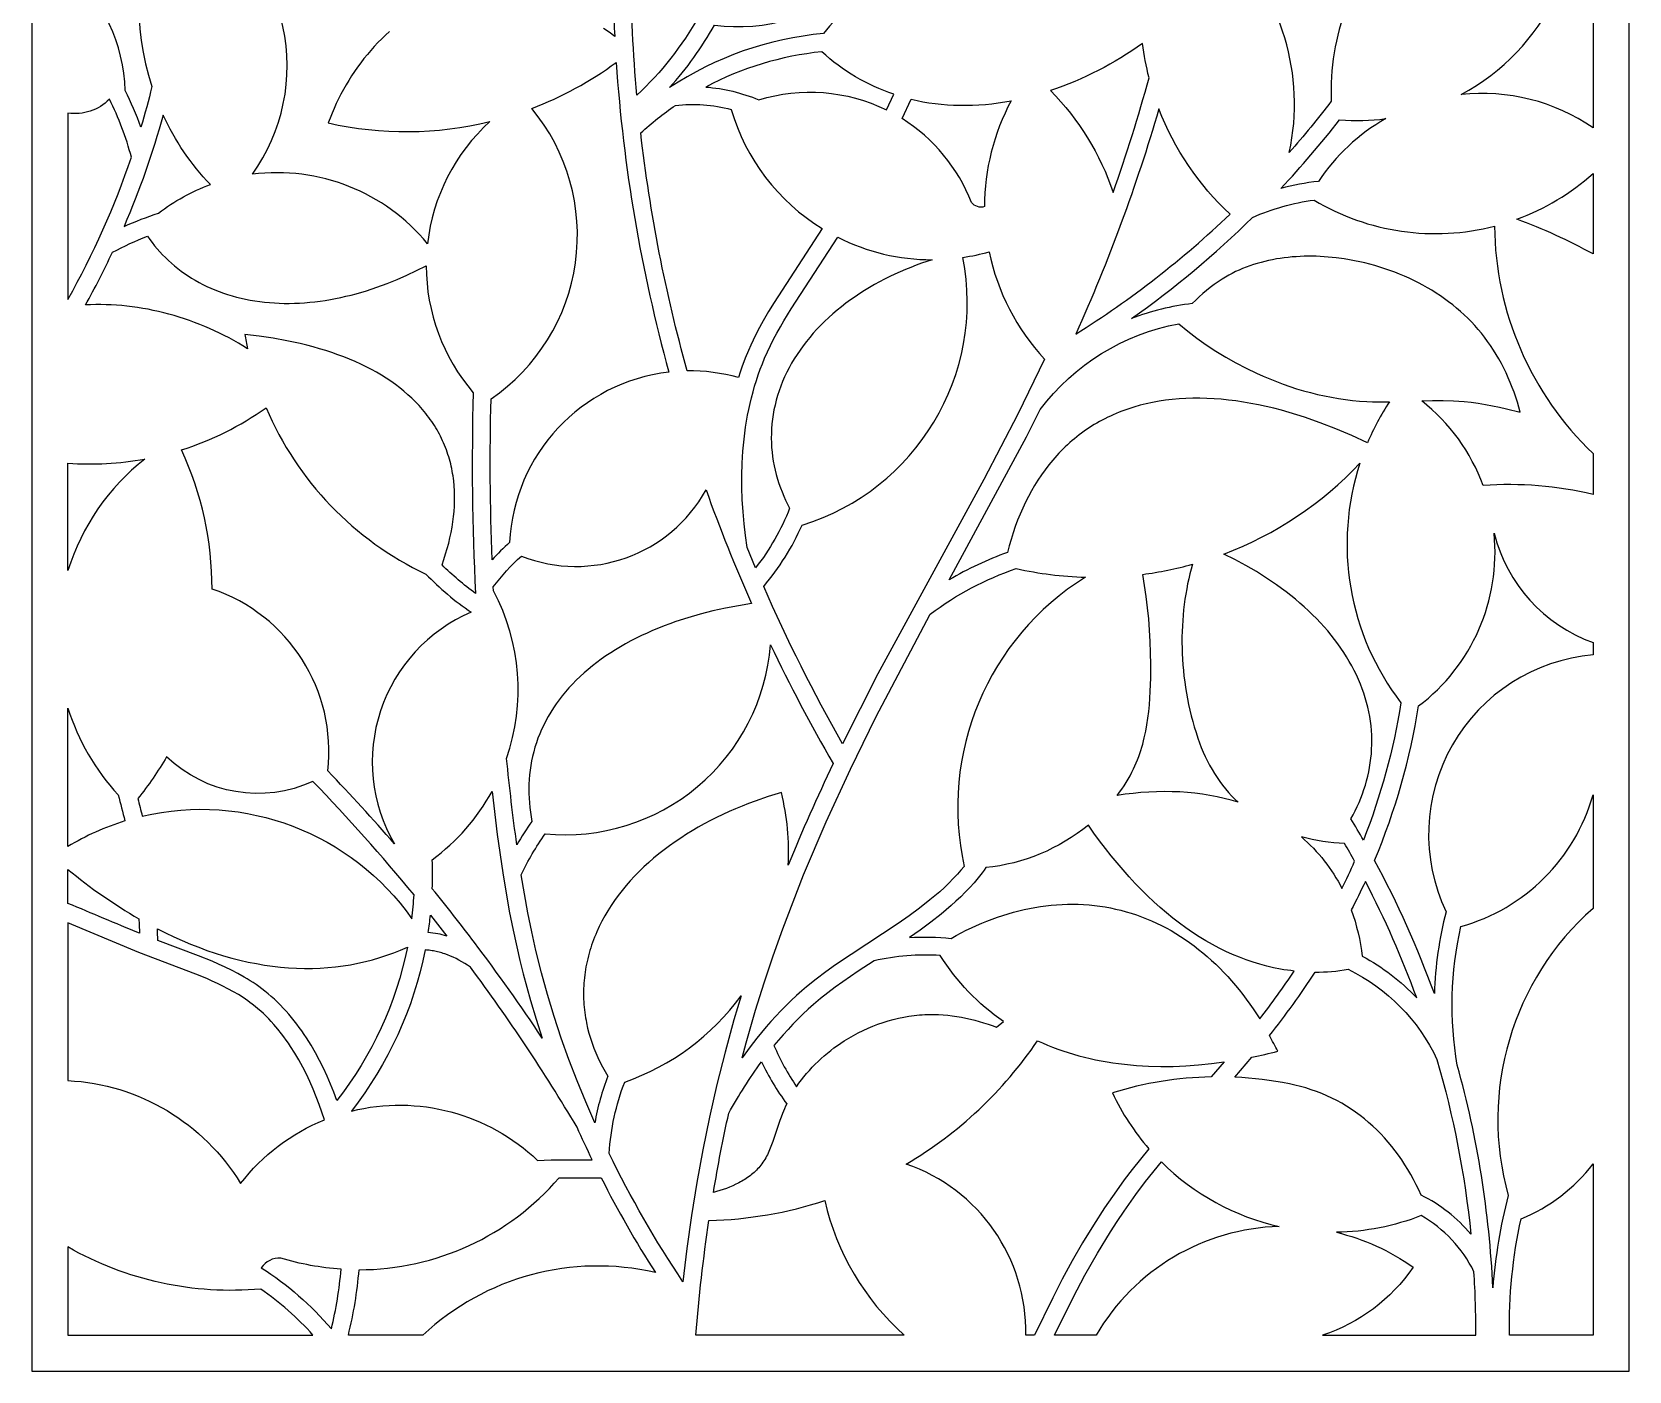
# Model space of a CAD drawing. Extents: x -203 to 685, y 1753 to 3413.
# Drawn here: x -203 to 685, y 1753 to 2498 of the extents above; entities that cross this region are included whole.
import ezdxf

# ---------------------------------------------------------------- set-up
doc = ezdxf.new("R2010")
doc.units = 0
doc.layers.get('0').update_dxf_attribs({"linetype": 'CONTINUOUS'})

msp = doc.modelspace()

# ---------------------------------------------------------------- linework, layer by layer
msp.add_lwpolyline([(-203.06, 1753.36), (684.67, 1753.36), (684.67, 3413.29), (-203.06, 3413.29)], close=True)
for points in [[(664.67, 2836.68), (664.67, 2444.46, 0.179073), (591.3, 2462.98, 0.323219), (654.6, 2592.2, 0.448422), (519.17, 2459.31, -0.017095), (495.83, 2430.81, 0.25979), (460.05, 2548.87, -0.033713)], [(-4.3, 2498.02), (-6.49, 2496.02), (-8.63, 2493.97), (-10.72, 2491.86), (-12.75, 2489.71), (-14.72, 2487.5), (-16.64, 2485.25), (-18.5, 2482.95), (-20.3, 2480.61), (-22.05, 2478.22), (-23.73, 2475.8), (-25.36, 2473.34), (-26.93, 2470.85), (-28.44, 2468.32), (-29.89, 2465.77), (-31.28, 2463.18), (-32.61, 2460.57), (-33.88, 2457.93), (-35.09, 2455.27), (-36.24, 2452.59), (-37.34, 2449.89), (-38.37, 2447.18, 0.115978), (51.46, 2447.95, 0.181532), (16.79, 2380.05, 0.258747), (-80.54, 2418.64, 0.445236), (-113.33, 2568.37, 0.009778)], [(119.8, 2532.16, 0.010934), (120.84, 2495.32), (117.78, 2497.56), (114.7, 2499.71)]]:
    msp.add_lwpolyline(points, format="xyb")
for points in [[(232.81, 2612.53, 0.431308), (167.45, 2506.3, -0.078477), (133.16, 2462.59, -0.042002), (132.29, 2601.95, -0.079914), (174.39, 2629.82, 0.017992)], [(176.28, 2501.6, 0.448251), (290.65, 2599.78, 0.010433), (325.53, 2594.11, -0.010735), (307.02, 2539.25, 0.182262), (236.98, 2496.88, 0.124427), (151.37, 2466.83, 0.057047)], [(-151.24, 2465.17, 0.209792), (-183.06, 2532.62), (-183.06, 2584.04, 0.131732), (-150.2, 2584.04, -0.04358), (-131.75, 2570.05, 0.183266), (-136.39, 2467.37, -0.012587), (-142.48, 2444.8, 0.032053)], [(171.47, 2467.16, -0.079934), (200.9, 2460.02, -0.191359), (271.87, 2454.45), (275.95, 2463.14, -0.107267), (236.02, 2486.74, 0.097211)], [(363.1, 2465.15, -0.113674), (397.91, 2408.55, 0.0189), (417.85, 2472.32, -0.0313), (414.26, 2491.41, -0.073342)], [(62.46, 2213.97, 0.027859), (52.72, 2204.25, -0.015895), (52.13, 2293.73, 0.440442), (74.8, 2455.22, 0.068406), (121.69, 2480.87, 0.050128), (150.95, 2308.69, 0.367006)], [(-160, 2460.34, -0.236669), (-183.06, 2452.65), (-183.06, 2349.08, 0.04671), (-147.78, 2428.12, 0.052956)], [(326.41, 2400.64, -0.309485), (319.21, 2402.9, 0.16108), (280.62, 2449.57), (285.68, 2460.36), (288.93, 2459.63), (292.22, 2458.99), (295.55, 2458.43), (298.92, 2457.97), (302.32, 2457.59), (305.76, 2457.31), (309.22, 2457.11), (312.71, 2457.01), (316.22, 2457), (319.75, 2457.08), (323.3, 2457.25), (326.87, 2457.52), (330.45, 2457.87), (334.03, 2458.32), (337.63, 2458.85), (341.23, 2459.48, 0.124013)], [(-103.9, 2412.91, -0.081123), (-130.15, 2451.56, -0.034632), (-151.84, 2389.64, -0.028963), (-132.68, 2397, -0.076628)], [(236.1, 2388.51), (209.42, 2347.42), (206.32, 2342.3), (203.33, 2337.12), (200.45, 2331.78), (197.74, 2326.36), (196.44, 2323.58), (195.2, 2320.77), (193.38, 2316.33), (191.57, 2311.48), (190.57, 2308.56), (189.63, 2305.63, 0.072071), (161.14, 2309.35, -0.03885), (135.31, 2441.62, -0.035214), (154.6, 2456.94, -0.091703), (185.55, 2454.69, 0.18485)], [(462.9, 2396.49, -0.115051), (423.36, 2454.94, -0.03437), (377.11, 2329.77, 0.050537)], [(491.13, 2410.76, 0.022868), (523.77, 2448.89, 0.052344), (549.43, 2449.56, 0.118841), (512.03, 2414.72, 0.037742)], [(664.67, 2419.08), (664.67, 2374.33, 0.038438), (622.27, 2393.65, 0.094948)], [(569.49, 2292.67), (575.38, 2292.81), (581.26, 2292.84), (587.13, 2292.69), (590.06, 2292.53), (592.98, 2292.31), (596.93, 2291.9), (600.86, 2291.37), (604.79, 2290.73), (608.7, 2290), (612.6, 2289.19), (616.48, 2288.3), (624.2, 2286.37), (623.43, 2289.15), (622.6, 2291.93), (621.7, 2294.69), (620.75, 2297.44), (619.73, 2300.17), (618.65, 2302.87), (617.51, 2305.55), (616.3, 2308.21), (615.04, 2310.83), (613.7, 2313.42), (612.31, 2315.97), (610.84, 2318.49), (609.31, 2320.96), (607.72, 2323.39), (606.06, 2325.76), (604.33, 2328.09), (602.59, 2330.29), (600.8, 2332.44), (598.94, 2334.53), (597.02, 2336.58), (595.05, 2338.57), (593.03, 2340.51), (590.94, 2342.4), (588.81, 2344.24), (586.63, 2346.02), (584.4, 2347.75), (582.12, 2349.42), (579.79, 2351.05), (577.43, 2352.61), (575.02, 2354.13), (572.57, 2355.59), (570.08, 2356.99), (567.55, 2358.33), (564.99, 2359.63), (562.4, 2360.86), (559.77, 2362.04), (557.12, 2363.16), (554.43, 2364.22), (551.72, 2365.22), (548.98, 2366.17), (546.22, 2367.06), (543.44, 2367.89), (540.64, 2368.65), (537.82, 2369.36), (534.98, 2370.01), (532.12, 2370.6), (529.26, 2371.13), (526.38, 2371.6), (521.92, 2372.2), (517.44, 2372.65), (515.2, 2372.81), (512.96, 2372.94), (510.72, 2373.03), (508.49, 2373.07), (506.25, 2373.08), (504.02, 2373.04), (501.8, 2372.96), (499.58, 2372.84), (497.37, 2372.67), (495.17, 2372.46), (492.98, 2372.2), (490.8, 2371.9), (488.64, 2371.55), (486.48, 2371.16), (484.35, 2370.72), (482.22, 2370.23), (480.12, 2369.69), (478.03, 2369.1), (475.97, 2368.46), (473.92, 2367.78), (471.9, 2367.04), (469.9, 2366.25), (467.92, 2365.41), (465.97, 2364.51), (464.05, 2363.56), (462.15, 2362.56), (460.28, 2361.51), (458.45, 2360.4), (457.32, 2359.68), (456.2, 2358.94), (454.01, 2357.4), (451.87, 2355.78), (449.77, 2354.1), (447.73, 2352.35), (445.74, 2350.54), (443.81, 2348.69), (441.92, 2346.78, 0.064899), (408.08, 2338.4, 0.04003), (475.42, 2394.69, -0.067978), (509.56, 2404.33, 0.200698), (609.9, 2389.8, 0.20279), (664.67, 2263.42), (664.67, 2240.66, 0.077219), (603.58, 2245.6, 0.137992)], [(-83.25, 2321.65), (-85.77, 2323.21), (-88.32, 2324.73), (-90.9, 2326.2), (-93.51, 2327.64), (-96.16, 2329.02), (-98.84, 2330.36), (-101.55, 2331.65), (-104.28, 2332.89), (-107.04, 2334.08), (-109.82, 2335.22), (-112.62, 2336.3), (-115.44, 2337.33), (-118.29, 2338.31), (-121.14, 2339.23), (-124.02, 2340.1), (-126.9, 2340.91), (-129.8, 2341.66), (-132.71, 2342.36), (-135.62, 2343), (-138.54, 2343.58), (-141.46, 2344.1), (-144.39, 2344.57), (-147.31, 2344.97), (-150.23, 2345.32), (-153.15, 2345.61), (-156.07, 2345.84), (-158.97, 2346.01), (-161.87, 2346.12), (-164.75, 2346.18), (-167.62, 2346.18), (-170.48, 2346.12), (-173.32, 2346.01, 0.01735), (-158.3, 2375.28, -0.032084), (-138.81, 2384.25), (-137.55, 2382.45), (-136.23, 2380.69), (-134.86, 2378.95), (-133.44, 2377.24), (-131.96, 2375.57), (-130.44, 2373.92), (-128.85, 2372.32), (-127.22, 2370.75), (-125.53, 2369.22), (-123.79, 2367.72), (-122, 2366.27), (-120.16, 2364.86), (-118.27, 2363.5), (-116.32, 2362.18), (-114.33, 2360.91), (-112.28, 2359.69), (-110.19, 2358.51), (-108.05, 2357.39), (-105.87, 2356.32), (-103.63, 2355.3), (-101.36, 2354.33), (-99.04, 2353.42), (-96.68, 2352.57), (-94.28, 2351.77), (-91.83, 2351.04), (-89.35, 2350.36), (-86.84, 2349.74), (-84.28, 2349.18), (-81.7, 2348.68), (-79.08, 2348.24), (-76.43, 2347.86), (-73.76, 2347.54), (-71.05, 2347.29), (-68.32, 2347.1), (-65.57, 2346.97), (-62.8, 2346.9), (-60, 2346.89), (-57.19, 2346.95), (-54.37, 2347.06), (-51.52, 2347.24), (-48.67, 2347.48), (-45.81, 2347.78), (-42.94, 2348.14), (-40.06, 2348.56), (-37.18, 2349.03), (-34.29, 2349.57), (-31.41, 2350.16), (-28.52, 2350.81), (-25.64, 2351.51), (-22.77, 2352.26), (-17.03, 2353.93), (-11.34, 2355.8), (-5.7, 2357.87), (-0.13, 2360.11), (5.37, 2362.53), (10.78, 2365.1), (16.1, 2367.83, 0.179081), (42.22, 2297.23, 0.019668), (43.54, 2185.68, -0.041606), (24.87, 2201.55), (25.91, 2204.56), (26.88, 2207.57), (27.76, 2210.57), (28.57, 2213.56), (29.29, 2216.54), (29.92, 2219.51), (30.47, 2222.46), (30.93, 2225.4), (31.3, 2228.32), (31.59, 2231.23), (31.78, 2234.12), (31.89, 2236.98), (31.9, 2239.83), (31.81, 2242.65), (31.64, 2245.44), (31.37, 2248.21), (31.2, 2249.59), (31, 2250.96), (30.79, 2252.32), (30.55, 2253.67), (30.28, 2255.02), (29.99, 2256.35), (29.68, 2257.68), (29.34, 2259), (28.98, 2260.32), (28.59, 2261.62), (28.18, 2262.92), (27.75, 2264.21), (27.29, 2265.49), (26.81, 2266.76), (26.3, 2268.02), (25.77, 2269.27), (25.22, 2270.51), (24.64, 2271.74), (24.04, 2272.97), (23.41, 2274.18), (22.76, 2275.38), (22.09, 2276.57), (21.39, 2277.76), (20.67, 2278.93), (19.93, 2280.09), (19.16, 2281.24), (18.37, 2282.38), (17.55, 2283.5), (16.71, 2284.62), (15.85, 2285.72), (14.96, 2286.82), (14.05, 2287.9), (13.12, 2288.97), (12.16, 2290.03), (10.18, 2292.11), (8.11, 2294.14), (5.95, 2296.13), (3.7, 2298.06), (1.37, 2299.94), (-1.05, 2301.77), (-3.56, 2303.55), (-6.15, 2305.27), (-8.82, 2306.94), (-11.57, 2308.56), (-14.41, 2310.12), (-17.31, 2311.63), (-20.3, 2313.08), (-23.36, 2314.48), (-26.49, 2315.82), (-29.69, 2317.1), (-32.96, 2318.33), (-36.29, 2319.5), (-39.69, 2320.62), (-43.15, 2321.68), (-46.68, 2322.68), (-50.26, 2323.63), (-53.89, 2324.52), (-61.33, 2326.13), (-68.96, 2327.53), (-76.78, 2328.7), (-84.77, 2329.66, 0.011335)], [(297.27, 2371.16), (291.3, 2369.14), (288.34, 2368.04), (285.38, 2366.9), (282.44, 2365.69), (279.51, 2364.43), (276.61, 2363.12), (273.73, 2361.75), (270.88, 2360.32), (268.06, 2358.84), (265.27, 2357.3), (262.51, 2355.71), (259.79, 2354.06), (257.12, 2352.36), (254.48, 2350.6), (251.9, 2348.79), (249.37, 2346.93), (246.88, 2345.01), (244.46, 2343.05), (242.09, 2341.03), (239.79, 2338.97), (237.55, 2336.86), (235.37, 2334.71), (233.27, 2332.51), (231.24, 2330.28), (229.28, 2328), (227.39, 2325.68), (225.59, 2323.32), (223.87, 2320.94), (222.23, 2318.51), (220.67, 2316.06), (219.2, 2313.58), (217.81, 2311.08), (216.52, 2308.55), (215.31, 2306), (214.19, 2303.43), (213.16, 2300.84), (212.23, 2298.24), (211.38, 2295.63), (210.63, 2293.01), (209.97, 2290.38), (209.4, 2287.74), (208.93, 2285.11), (208.54, 2282.47), (208.24, 2279.84), (208.04, 2277.21), (207.92, 2274.59), (207.89, 2271.98), (207.95, 2269.38), (208.09, 2266.79), (208.32, 2264.22), (208.63, 2261.67), (209.02, 2259.13), (209.49, 2256.62), (210.04, 2254.13), (210.66, 2251.66), (211.36, 2249.22), (212.12, 2246.81), (212.96, 2244.43), (213.86, 2242.07), (214.83, 2239.75), (215.86, 2237.46), (216.95, 2235.21), (218.1, 2232.99, -0.072965), (199.21, 2199.94), (194.55, 2211.23), (193.59, 2217.78), (192.81, 2224.4), (192.2, 2231.07), (191.78, 2237.78), (191.56, 2244.51), (191.54, 2251.25), (191.73, 2258), (192.14, 2264.72), (192.78, 2271.42), (193.18, 2274.76), (193.65, 2278.08), (194.17, 2281.38), (194.75, 2284.67), (195.4, 2287.95), (196.11, 2291.2), (196.89, 2294.44), (197.73, 2297.65), (198.63, 2300.84), (199.61, 2304), (200.65, 2307.13), (201.76, 2310.23), (202.93, 2313.31), (204.18, 2316.35), (205.76, 2319.92), (207.44, 2323.45), (209.2, 2326.94), (211.03, 2330.39), (212.94, 2333.8), (214.91, 2337.19), (219.01, 2343.89), (244.84, 2383.63, 0.117266)], [(225.04, 2223.65, 0.383643), (314.45, 2372.43, 0.031911), (328.97, 2375.55, 0.137684), (359.79, 2315.93), (344.93, 2285.34), (325.98, 2249.01), (267.16, 2140.99), (247.51, 2102.06, -0.026615), (203.66, 2189.58, 0.07164)], [(539.3, 2269.3), (530.53, 2273.36), (521.77, 2277.1), (513.04, 2280.5), (504.34, 2283.55), (500.02, 2284.94), (495.71, 2286.24), (491.42, 2287.45), (487.15, 2288.56), (482.9, 2289.57), (478.68, 2290.49), (474.49, 2291.31), (470.32, 2292.03), (466.19, 2292.64), (462.09, 2293.15), (458.03, 2293.56), (454, 2293.87), (450.02, 2294.07), (446.08, 2294.17), (442.18, 2294.16), (438.33, 2294.04), (434.53, 2293.81), (430.77, 2293.48), (427.07, 2293.04), (423.43, 2292.49), (419.84, 2291.84), (416.31, 2291.08), (412.84, 2290.21), (409.43, 2289.23), (406.08, 2288.15), (402.8, 2286.96), (401.18, 2286.33), (399.58, 2285.67), (397.99, 2284.98), (396.43, 2284.27), (394.88, 2283.53), (393.35, 2282.77), (391.83, 2281.98), (390.34, 2281.17), (388.86, 2280.33), (387.4, 2279.46), (385.95, 2278.57), (384.53, 2277.65), (383.12, 2276.71), (381.74, 2275.75), (380.37, 2274.76), (379.02, 2273.74), (377.69, 2272.71), (376.37, 2271.64), (375.08, 2270.56), (373.81, 2269.45), (372.55, 2268.31), (371.32, 2267.16), (370.1, 2265.98), (368.9, 2264.78), (367.73, 2263.55), (366.57, 2262.3), (364.32, 2259.74), (362.14, 2257.1), (360.05, 2254.36), (358.03, 2251.55), (356.1, 2248.65), (354.25, 2245.68), (352.47, 2242.62), (350.78, 2239.5), (349.17, 2236.3), (347.64, 2233.03), (346.19, 2229.69), (344.82, 2226.28), (343.53, 2222.82), (342.32, 2219.29), (341.19, 2215.7), (340.14, 2212.05), (339.16, 2208.35, 0.050131), (306.84, 2193.24), (349.7, 2272.64), (357.38, 2287.87, -0.187828), (434.42, 2335.56), (439.38, 2331.51), (444.48, 2327.63), (449.7, 2323.92), (455.05, 2320.39), (460.53, 2317.03), (466.12, 2313.86), (471.81, 2310.87), (477.62, 2308.07), (481.25, 2306.44), (484.92, 2304.88), (488.62, 2303.4), (492.36, 2302), (496.12, 2300.69), (499.91, 2299.46), (503.73, 2298.31), (507.57, 2297.26), (511.43, 2296.3), (515.31, 2295.43), (519.21, 2294.65), (523.12, 2293.98), (527.04, 2293.41), (530.98, 2292.94), (534.92, 2292.57), (538.87, 2292.31), (542.01, 2292.18), (545.15, 2292.12), (551.44, 2292.13, 0.04476)], [(41.12, 2175.18, 0.451313), (-1.57, 2046.42, 0.012855), (-38.6, 2086.94, 0.35322), (-102.93, 2188.09, 0.108325), (-119.89, 2265.45, 0.078309), (-72.93, 2288.87, 0.184303), (15.89, 2196.42, 0.052501)], [(-183.06, 2258.05, 0.063697), (-140.35, 2260.36, 0.150782), (-183.06, 2198.4)], [(535.11, 2258.13, 0.247957), (557.87, 2124.87, -0.053981), (537.03, 2048.45, 0.006201), (530.1, 2060.28), (531.31, 2062.54), (532.47, 2064.83), (533.57, 2067.15), (534.61, 2069.48), (535.58, 2071.85), (536.48, 2074.23), (537.32, 2076.64), (538.09, 2079.07), (538.79, 2081.51), (539.42, 2083.98), (539.97, 2086.46), (540.45, 2088.96), (540.85, 2091.48), (541.18, 2094.01), (541.43, 2096.55), (541.6, 2099.1), (541.69, 2101.67), (541.71, 2104.24), (541.64, 2106.82), (541.48, 2109.4), (541.25, 2111.99), (540.93, 2114.59), (540.53, 2117.18), (540.04, 2119.77), (539.47, 2122.37), (538.82, 2124.96), (538.08, 2127.54), (537.26, 2130.12), (536.36, 2132.69), (535.37, 2135.26), (534.29, 2137.81), (533.14, 2140.35), (531.9, 2142.88), (530.58, 2145.39), (529.17, 2147.88), (527.69, 2150.36), (526.13, 2152.82), (524.49, 2155.25), (522.77, 2157.67), (520.98, 2160.06), (519.11, 2162.42), (517.17, 2164.76), (515.16, 2167.07), (513.08, 2169.36), (510.93, 2171.61), (508.71, 2173.83), (506.42, 2176.02), (504.07, 2178.18), (501.66, 2180.3), (499.19, 2182.39), (496.67, 2184.44), (494.08, 2186.46), (491.44, 2188.44), (488.75, 2190.38), (486.01, 2192.28), (483.23, 2194.14), (477.52, 2197.74), (471.64, 2201.18), (465.61, 2204.45), (459.46, 2207.55, 0.114515)], [(196.96, 2179.98), (189.7, 2178.81), (182.52, 2177.45), (175.43, 2175.89), (168.45, 2174.12), (161.59, 2172.15), (154.87, 2169.97), (151.58, 2168.8), (148.32, 2167.59), (145.11, 2166.32), (141.95, 2165), (138.84, 2163.63), (135.78, 2162.21), (132.77, 2160.74), (129.82, 2159.22), (126.93, 2157.65), (124.09, 2156.03), (121.32, 2154.36), (118.62, 2152.65), (115.98, 2150.89), (113.4, 2149.09), (110.9, 2147.24), (108.47, 2145.35), (106.11, 2143.41), (103.82, 2141.43), (101.61, 2139.41), (99.48, 2137.36), (97.42, 2135.26), (95.45, 2133.13), (93.55, 2130.96), (91.74, 2128.75), (90, 2126.52), (88.36, 2124.25), (86.79, 2121.95), (85.31, 2119.62), (83.91, 2117.26), (82.6, 2114.88), (81.38, 2112.47), (80.23, 2110.04), (79.18, 2107.59), (78.21, 2105.11), (77.33, 2102.62), (76.53, 2100.11), (75.82, 2097.59), (75.19, 2095.05), (74.64, 2092.5), (74.18, 2089.94), (73.81, 2087.37), (73.51, 2084.79), (73.3, 2082.21), (73.16, 2079.62), (73.11, 2077.02), (73.14, 2074.43), (73.24, 2071.83), (73.42, 2069.24), (73.67, 2066.65), (74, 2064.06), (74.4, 2061.47), (74.87, 2058.9, 0.024357), (66.42, 2045.96, -0.008225), (60.77, 2093.86, 0.207732), (53.48, 2187.05), (53.37, 2189.24, -0.051224), (69.01, 2206.4, 0.375879), (171.65, 2243.16, 0.018477)], [(609.66, 2219.05, 0.249502), (664.67, 2158.3), (664.67, 2151.42, 0.523314), (582.97, 2008.72, 0.055685), (576.44, 1963.16, 0.036751), (543.25, 2037.23, 0.059663), (567.71, 2123.07, 0.260651)], [(414.32, 2196.24, 0.035049), (441.94, 2201.83), (441.22, 2199.16), (440.54, 2196.45), (439.91, 2193.71), (439.32, 2190.93), (438.78, 2188.11), (438.28, 2185.26), (437.84, 2182.38), (437.44, 2179.47), (437.1, 2176.53), (436.8, 2173.56), (436.56, 2170.57), (436.38, 2167.55), (436.25, 2164.51), (436.18, 2161.45), (436.16, 2158.37), (436.2, 2155.28), (436.3, 2152.17), (436.46, 2149.05), (436.67, 2145.91), (436.95, 2142.77), (437.29, 2139.63), (437.68, 2136.47), (438.14, 2133.32), (438.66, 2130.17), (439.24, 2127.02), (439.88, 2123.88), (440.58, 2120.74), (441.33, 2117.62), (442.15, 2114.5), (443.03, 2111.41), (443.97, 2108.32), (444.96, 2105.26), (445.9, 2102.6), (446.9, 2099.98), (447.97, 2097.42), (449.1, 2094.92), (450.3, 2092.47), (451.56, 2090.08), (452.88, 2087.74), (454.26, 2085.47), (455.7, 2083.26), (457.21, 2081.1), (458.77, 2079.01), (460.38, 2076.99), (462.06, 2075.03), (463.78, 2073.13), (465.56, 2071.3), (467.39, 2069.53), (463.55, 2070.68), (459.64, 2071.7), (455.66, 2072.6), (451.63, 2073.38), (447.53, 2074.03), (443.39, 2074.57), (439.2, 2074.97), (434.97, 2075.26), (430.7, 2075.43), (426.4, 2075.47), (422.08, 2075.4), (417.73, 2075.22), (413.36, 2074.92), (408.98, 2074.51), (404.59, 2073.99), (400.2, 2073.37), (401.51, 2075.13), (402.77, 2076.92), (403.99, 2078.73), (405.15, 2080.57), (406.27, 2082.44), (407.33, 2084.33), (408.34, 2086.24), (409.29, 2088.18), (410.05, 2089.84), (410.77, 2091.52), (411.45, 2093.21), (412.1, 2094.92), (412.71, 2096.64), (413.28, 2098.37), (413.82, 2100.12), (414.32, 2101.87), (414.79, 2103.64), (415.23, 2105.42), (416.02, 2109.02), (416.69, 2112.64), (417.25, 2116.3), (417.71, 2119.99), (418.08, 2123.7), (418.37, 2127.43), (418.58, 2131.17), (418.81, 2138.68), (418.83, 2146.18), (418.72, 2152.55), (418.51, 2158.89), (418.16, 2165.19), (417.69, 2171.47), (417.08, 2177.71), (416.32, 2183.92), (415.4, 2190.1)], [(191.71, 1927.47), (193.96, 1935.83), (199.21, 1954.03), (203.96, 1969.19), (209.01, 1984.27), (214.34, 1999.25), (225.88, 2029.16), (238.42, 2058.74), (251.83, 2087.98), (266.01, 2116.89), (296.29, 2174.07, -0.080871), (344.08, 2199.47, 0.048183), (382.48, 2194.64, 0.318721), (315.16, 2033.87), (313.33, 2031.71), (311.45, 2029.59), (309.08, 2027.08), (306.65, 2024.63), (304.1, 2022.21), (301.5, 2019.85), (298.8, 2017.51), (296.05, 2015.22), (290.36, 2010.75), (284.47, 2006.41), (278.5, 2002.24), (243.67, 1979.2), (238.23, 1975.32), (232.83, 1971.26), (227.55, 1967.01), (224.96, 1964.81), (221.96, 1962.15), (218.99, 1959.39), (216.08, 1956.57), (213.23, 1953.68), (210.44, 1950.73), (207.72, 1947.72), (205.05, 1944.67), (202.44, 1941.56), (199.89, 1938.4), (196.2, 1933.62)], [(213.5, 2074.94), (206.18, 2072.69), (198.89, 2070.19), (195.27, 2068.84), (191.67, 2067.43), (188.09, 2065.95), (184.54, 2064.4), (181.01, 2062.79), (177.52, 2061.11), (174.07, 2059.37), (170.67, 2057.56), (167.3, 2055.69), (163.99, 2053.75), (160.73, 2051.75), (157.53, 2049.68), (154.39, 2047.56), (151.31, 2045.37), (148.3, 2043.12), (145.37, 2040.82), (142.51, 2038.46), (139.74, 2036.04), (137.04, 2033.57), (134.43, 2031.05), (131.92, 2028.47), (129.49, 2025.85), (127.16, 2023.19), (124.93, 2020.48), (122.81, 2017.74), (120.78, 2014.95), (118.86, 2012.13), (117.05, 2009.28), (115.35, 2006.4), (113.76, 2003.49), (112.28, 2000.55), (110.92, 1997.6), (110.28, 1996.11), (109.67, 1994.62), (109.09, 1993.13), (108.53, 1991.63), (108.01, 1990.13), (107.52, 1988.63), (107.05, 1987.13), (106.61, 1985.62), (106.21, 1984.11), (105.83, 1982.6), (105.48, 1981.09), (105.16, 1979.58), (104.87, 1978.07), (104.61, 1976.56), (104.37, 1975.05), (104.17, 1973.54), (103.99, 1972.03), (103.84, 1970.52), (103.72, 1969.02), (103.63, 1967.52), (103.57, 1966.02), (103.53, 1964.52), (103.52, 1963.02), (103.54, 1961.53), (103.59, 1960.05), (103.66, 1958.57), (103.76, 1957.09), (103.89, 1955.61), (104.04, 1954.15), (104.22, 1952.69), (104.42, 1951.23), (104.65, 1949.78), (104.91, 1948.33), (105.19, 1946.9), (105.82, 1944.04), (106.55, 1941.22), (107.38, 1938.42), (108.29, 1935.66), (109.3, 1932.93), (110.38, 1930.24), (111.56, 1927.59), (112.81, 1924.97), (114.13, 1922.4), (115.53, 1919.87), (117, 1917.38, 0.045752), (109.78, 1891.38), (104.72, 1903), (99.92, 1914.73), (95.39, 1926.57), (91.14, 1938.5), (87.17, 1950.52), (83.5, 1962.63), (80.13, 1974.81), (77.08, 1987.07), (74.73, 1997.56), (72.6, 2008.08), (68.9, 2029.24, -0.044415), (82.22, 2051.99, 0.419559), (207.49, 2157.1, 0.020043), (242.26, 2091.12, 0.013912), (217.25, 2034.49, 0.075153)], [(-183.06, 2121.94, 0.110644), (-155.12, 2073.65, -0.011438), (-151.43, 2059.17, 0.06086), (-183.06, 2044.93)], [(-46.89, 2081.14, -0.308076), (-128.19, 2094.8, -0.038136), (-144.21, 2071.64, -0.007525), (-141.77, 2061.8, -0.306779), (8.16, 2004.7, 0.01648), (9.32, 2018.03, 0.020025)], [(19.48, 2021.4, 0.019013), (19.44, 2037.6, 0.108839), (52.68, 2075.59), (55.58, 2051.6), (58.61, 2030.29), (62.24, 2009.01), (64.34, 1998.39), (68.11, 1981.6), (69.96, 1974.18), (74.02, 1959.42), (77.2, 1948.89), (80.6, 1938.42, 0.015439), (42.94, 1991.53, 0.009033)], [(664.67, 2010.56, 0.287868), (617.54, 1850.94, 0.045628), (608.97, 1799.7, 0.056828), (589.17, 1923.41, -0.098635), (591.25, 2000.47, 0.260603), (664.67, 2073.59)], [(479.38, 1949.11, 0.01807), (498.58, 1975.72), (496.67, 1975.94), (494.75, 1976.2), (492.84, 1976.48), (490.93, 1976.81), (487.1, 1977.55), (483.28, 1978.44), (479.47, 1979.46), (475.67, 1980.62), (471.87, 1981.91), (468.09, 1983.35), (464.31, 1984.92), (460.56, 1986.63), (456.81, 1988.47), (453.09, 1990.45), (449.38, 1992.57), (445.69, 1994.82), (442.02, 1997.2), (438.37, 1999.72), (434.75, 2002.37), (431.15, 2005.15), (427.58, 2008.06), (424.04, 2011.09), (420.52, 2014.26), (417.04, 2017.54), (413.59, 2020.95), (410.17, 2024.48), (406.78, 2028.14), (403.43, 2031.9), (400.11, 2035.79), (396.84, 2039.79), (393.6, 2043.9), (390.4, 2048.11), (387.23, 2052.44), (384.12, 2056.87, -0.145918), (327.23, 2033.2), (326.19, 2031.77), (325.12, 2030.35), (322.92, 2027.56), (320.61, 2024.84), (318.22, 2022.18), (315.74, 2019.58), (313.18, 2017.04), (310.55, 2014.55), (307.85, 2012.12), (305.1, 2009.74), (302.29, 2007.41), (296.54, 2002.89), (290.65, 1998.54), (284.68, 1994.35, -0.042182), (307.87, 1993.9), (310.65, 1995.44), (313.46, 1996.93), (316.29, 1998.36), (319.13, 1999.73), (322, 2001.04), (324.88, 2002.29), (327.78, 2003.47), (330.7, 2004.59), (333.63, 2005.65), (336.58, 2006.63), (339.53, 2007.55), (342.5, 2008.4), (345.48, 2009.18), (348.47, 2009.89), (351.46, 2010.53), (354.46, 2011.09), (357.47, 2011.58), (360.48, 2011.99), (363.49, 2012.33), (366.5, 2012.58), (369.51, 2012.76), (372.52, 2012.87), (375.53, 2012.89), (378.53, 2012.84), (381.52, 2012.7), (384.51, 2012.49), (387.49, 2012.19), (390.46, 2011.82), (393.41, 2011.36), (396.35, 2010.82), (399.28, 2010.2), (402.19, 2009.51), (405.08, 2008.73), (407.95, 2007.87), (410.8, 2006.93), (413.63, 2005.92), (416.44, 2004.82), (419.22, 2003.65), (421.98, 2002.39), (424.71, 2001.07), (427.41, 1999.66), (430.08, 1998.18), (432.72, 1996.63), (435.32, 1995), (437.9, 1993.3), (440.44, 1991.53), (442.95, 1989.69), (445.42, 1987.79), (447.85, 1985.81), (450.24, 1983.77), (452.6, 1981.66), (454.92, 1979.49), (457.19, 1977.26), (459.43, 1974.97), (461.62, 1972.62), (463.77, 1970.21), (465.88, 1967.75), (467.94, 1965.24), (469.96, 1962.67), (471.94, 1960.05), (473.87, 1957.38), (475.75, 1954.67), (477.59, 1951.91)], [(532.14, 2036.72, 0.005222), (526.57, 2046.59, -0.055915), (502.6, 2050.25, -0.098188), (525.11, 2021.6, 0.011267)], [(-183.06, 2032.15, 0.040477), (-143.63, 2004.79, -0.006174), (-143.26, 1996.73, -0.001479), (-183.06, 2013.36)], [(566.65, 1960.8, 0.032638), (538.1, 2025.59, -0.011434), (530.29, 2009.67, -0.056136), (536.35, 1983.94, -0.083414)], [(18.45, 2006.75), (27.59, 1995.14, 0.05112), (17.23, 1997.16, 0.011344)], [(-183.06, 1914.84, -0.248321), (-87.08, 1857.57, -0.133938), (-40.5, 1893.04), (-41.9, 1897.32), (-43.4, 1901.57), (-45.03, 1905.87), (-46.77, 1910.14), (-48.6, 1914.29), (-50.53, 1918.39), (-52.56, 1922.38), (-54.7, 1926.3), (-56.94, 1930.11), (-59.31, 1933.83), (-60.51, 1935.62), (-61.75, 1937.39), (-63.02, 1939.14), (-64.33, 1940.86), (-66.44, 1943.5), (-68.64, 1946.07), (-70.04, 1947.61), (-71.47, 1949.12), (-72.93, 1950.6), (-74.42, 1952.04), (-75.92, 1953.42), (-77.45, 1954.77), (-79.02, 1956.07), (-80.61, 1957.34), (-81.87, 1958.28), (-83.14, 1959.21), (-84.43, 1960.11), (-85.73, 1960.98), (-88.34, 1962.64), (-91, 1964.21), (-94.11, 1965.92), (-96.97, 1967.4), (-99.85, 1968.8), (-102.84, 1970.18), (-105.85, 1971.51), (-112.03, 1974.07), (-143.68, 1986.12), (-183.06, 2002.54)], [(-133.34, 1999.18), (-128.75, 1996.88), (-124.16, 1994.71), (-119.56, 1992.65), (-114.96, 1990.72), (-110.36, 1988.91), (-105.76, 1987.23), (-101.16, 1985.68), (-96.57, 1984.25), (-91.99, 1982.95), (-87.42, 1981.79), (-82.86, 1980.75), (-78.32, 1979.85), (-73.8, 1979.08), (-69.3, 1978.44), (-64.83, 1977.93), (-60.38, 1977.55), (-55.95, 1977.31), (-51.56, 1977.2), (-47.2, 1977.22), (-42.87, 1977.37), (-38.58, 1977.65), (-34.33, 1978.06), (-30.12, 1978.6), (-25.95, 1979.27), (-21.83, 1980.06), (-17.75, 1980.97), (-13.73, 1982.01), (-9.75, 1983.17), (-5.82, 1984.46), (-1.94, 1985.85), (1.88, 1987.37), (5.64, 1989, -0.117113), (-33.57, 1903.78), (-35.27, 1908.36), (-37.08, 1912.88), (-39.01, 1917.35), (-41.05, 1921.75), (-43.21, 1926.08), (-45.49, 1930.32), (-47.89, 1934.47), (-50.42, 1938.51), (-51.73, 1940.48), (-53.07, 1942.43), (-54.44, 1944.35), (-55.85, 1946.23), (-57.29, 1948.09), (-58.76, 1949.9), (-60.27, 1951.68), (-61.81, 1953.43), (-63.38, 1955.13), (-64.99, 1956.8), (-66.63, 1958.43), (-68.3, 1960.01), (-70.01, 1961.55), (-71.76, 1963.05), (-73.54, 1964.5), (-75.36, 1965.9), (-76.93, 1967.06), (-78.52, 1968.18), (-80.15, 1969.28), (-81.79, 1970.34), (-83.46, 1971.37), (-85.14, 1972.37), (-88.58, 1974.3), (-92.08, 1976.13), (-95.65, 1977.88), (-99.28, 1979.54), (-102.95, 1981.14), (-110.41, 1984.18), (-133.14, 1992.75, 0.004779)], [(-25.45, 1897.92, -0.25616), (77.94, 1870.5, -0.01138), (108.36, 1870.8, -0.008312), (99.95, 1888.87, 0.025452), (40.63, 1977.95), (39.06, 1978.99), (37.48, 1979.98), (35.89, 1980.91), (34.3, 1981.79), (32.71, 1982.61), (31.12, 1983.37), (29.52, 1984.06), (27.93, 1984.7), (26.35, 1985.27), (25.56, 1985.53), (24.77, 1985.77), (23.98, 1986), (23.2, 1986.22), (22.41, 1986.41), (21.64, 1986.59), (20.86, 1986.76), (20.09, 1986.9), (19.32, 1987.04), (18.55, 1987.15), (17.79, 1987.25), (17.03, 1987.33), (16.28, 1987.4), (15.53, 1987.45, -0.117154)], [(221.96, 1911.41), (223.28, 1913.31), (224.65, 1915.17), (226.07, 1916.99), (227.55, 1918.78), (229.07, 1920.52), (230.63, 1922.22), (232.24, 1923.89), (233.9, 1925.51), (235.59, 1927.09), (237.32, 1928.62), (239.1, 1930.11), (240.91, 1931.56), (242.75, 1932.97), (244.63, 1934.33), (246.54, 1935.65), (248.48, 1936.92), (251.03, 1938.49), (253.62, 1939.98), (256.26, 1941.39), (258.93, 1942.71), (261.65, 1943.96), (264.4, 1945.11), (267.18, 1946.18), (269.99, 1947.16), (272.83, 1948.04), (275.69, 1948.84), (278.58, 1949.53), (281.48, 1950.13), (284.4, 1950.63), (287.34, 1951.03), (288.81, 1951.2), (290.29, 1951.33), (291.76, 1951.44), (293.24, 1951.53), (295.79, 1951.61), (298.34, 1951.61), (300.89, 1951.54), (303.43, 1951.39), (305.98, 1951.18), (308.52, 1950.89), (311.05, 1950.53), (313.57, 1950.11), (316.07, 1949.62), (318.57, 1949.06), (321.05, 1948.44), (323.51, 1947.76), (325.94, 1947.02), (328.36, 1946.22), (330.75, 1945.37), (333.12, 1944.46), (337.04, 1947.65, -0.10354), (301.84, 1984.38, 0.072718), (265, 1981.4), (256.25, 1975.66), (247.67, 1969.79), (243.47, 1966.76), (239.33, 1963.64), (235.28, 1960.43), (231.32, 1957.09), (228.38, 1954.47), (225.5, 1951.79), (222.68, 1949.03), (219.91, 1946.2), (217.2, 1943.31), (214.55, 1940.35), (211.95, 1937.34), (209.4, 1934.27, 0.049038)], [(577.88, 1926.54, -0.045653), (596.77, 1829.42, 0.106004), (569.13, 1851.11), (567.78, 1854.06), (566.36, 1856.96), (564.88, 1859.81), (563.34, 1862.62), (561.73, 1865.37), (560.06, 1868.06), (558.33, 1870.7), (556.54, 1873.29), (554.68, 1875.81), (552.76, 1878.27), (550.77, 1880.66), (548.73, 1882.99), (546.62, 1885.25), (544.45, 1887.44), (542.22, 1889.55), (539.93, 1891.6), (537.57, 1893.56), (535.17, 1895.45), (532.7, 1897.27), (530.17, 1899), (527.59, 1900.64), (524.96, 1902.21), (522.27, 1903.69), (519.53, 1905.08), (516.73, 1906.39), (513.89, 1907.61), (510.99, 1908.74), (508.05, 1909.78), (505.07, 1910.73), (502.04, 1911.59), (498.96, 1912.35), (495.85, 1913.02), (492.1, 1913.73), (488.34, 1914.37), (484.56, 1914.94), (480.77, 1915.44), (476.97, 1915.86), (473.17, 1916.21), (469.37, 1916.49), (465.56, 1916.7), (475.06, 1927.84, 0.012268), (489.36, 1931.11, 0.012201), (484.83, 1939.85, 0.023463), (510.15, 1975.12, 0.041679), (528.52, 1976.69, -0.172438)], [(158.76, 1803.03, -0.034514), (117.73, 1874.39, -0.074065), (126.43, 1914.04, 0.15162), (191.18, 1961.97), (187.15, 1948.52), (182.21, 1930.65), (177.68, 1912.66), (173.56, 1894.56), (169.84, 1876.38), (166.51, 1858.12), (163.56, 1839.8), (160.98, 1821.43)], [(349.4, 1773.36, 0.324784), (282.91, 1868.46, 0.11126), (355.88, 1936.96), (358.62, 1935.73), (361.4, 1934.55), (364.22, 1933.42), (367.09, 1932.35), (369.99, 1931.34), (372.93, 1930.38), (375.9, 1929.47), (378.92, 1928.62), (381.97, 1927.83), (385.05, 1927.09), (388.17, 1926.41), (391.32, 1925.79), (394.5, 1925.23), (397.72, 1924.72), (400.96, 1924.26), (404.23, 1923.87), (407.53, 1923.53), (410.86, 1923.25), (417.59, 1922.86), (424.42, 1922.69), (431.33, 1922.75), (438.32, 1923.03), (445.38, 1923.53), (452.5, 1924.24), (459.67, 1925.17), (452.44, 1916.86, 0.070617), (397.51, 1907.99, 0.068867), (417.8, 1876.94), (408.57, 1865.43), (404.1, 1859.57), (399.74, 1853.62), (393.19, 1844.15), (386.93, 1834.47), (380.93, 1824.6), (375.18, 1814.58), (369.65, 1804.41), (364.33, 1794.14), (354.22, 1773.36)], [(184.28, 1896.77, -0.031159), (202.48, 1925.31, 0.047672), (216.45, 1901.9), (215.81, 1900.56), (215.19, 1899.2), (214.6, 1897.84), (214.04, 1896.45), (213.31, 1894.54), (212.62, 1892.6), (208.75, 1880.95), (208.06, 1879.06), (207.32, 1877.2), (206.54, 1875.38), (206.13, 1874.48), (205.7, 1873.6), (205.25, 1872.73), (204.78, 1871.88), (204.29, 1871.03), (203.79, 1870.21), (203.26, 1869.4), (202.7, 1868.6), (202.12, 1867.83), (201.52, 1867.07), (200.93, 1866.39), (200.32, 1865.72), (199.7, 1865.07), (199.05, 1864.44), (198.38, 1863.82), (197.69, 1863.21), (196.98, 1862.63), (196.25, 1862.05), (195.51, 1861.5), (194.75, 1860.96), (193.98, 1860.43), (193.19, 1859.92), (192.39, 1859.42), (191.57, 1858.94), (190.75, 1858.48), (189.91, 1858.03), (189.07, 1857.59), (188.21, 1857.17), (186.47, 1856.36), (184.71, 1855.62), (182.93, 1854.93), (181.13, 1854.29), (179.33, 1853.71), (177.53, 1853.18), (175.74, 1852.7, -0.013082)], [(388.46, 1773.36), (365.28, 1773.36), (375.64, 1794.3), (382.22, 1806.66), (389.14, 1818.84), (396.38, 1830.72), (400.14, 1836.54), (404.01, 1842.28), (410.57, 1851.5), (415.97, 1858.65), (424.7, 1869.58, 0.140804), (490.27, 1833.74, 0.258951)], [(624.7, 1838.02, 0.13281), (664.67, 1868.5), (664.67, 1773.36), (618.22, 1773.36, -0.059238)], [(143.45, 1808.13, 0.249614), (14.24, 1773.36), (-27.19, 1773.36, 0.04053), (-21.24, 1809.67, 0.217817), (89.92, 1860.78, -0.008905), (113.37, 1860.72, 0.024909)], [(237.62, 1848.08, 0.154656), (281.68, 1773.36), (165.95, 1773.36, -0.016622), (173.26, 1837.05, 0.07207)], [(564.61, 1811.09, -0.166931), (514.3, 1773.36), (599.53, 1773.36, 0.016243), (598.48, 1808.61, 0.148074), (569.18, 1839.77, -0.089614), (521.97, 1830.48, -0.096939)], [(-75.9, 1798.97, -0.153827), (-183.06, 1822.33), (-183.06, 1773.36), (-46.86, 1773.36, 0.059826)], [(-31.24, 1809.99, -0.058166), (-64.79, 1816.17, 0.259307), (-75.6, 1810.76, -0.075353), (-36.63, 1776.84, 0.038693)]]:
    msp.add_lwpolyline(points, format="xyb", close=True)

doc.saveas('drawing.dxf')
